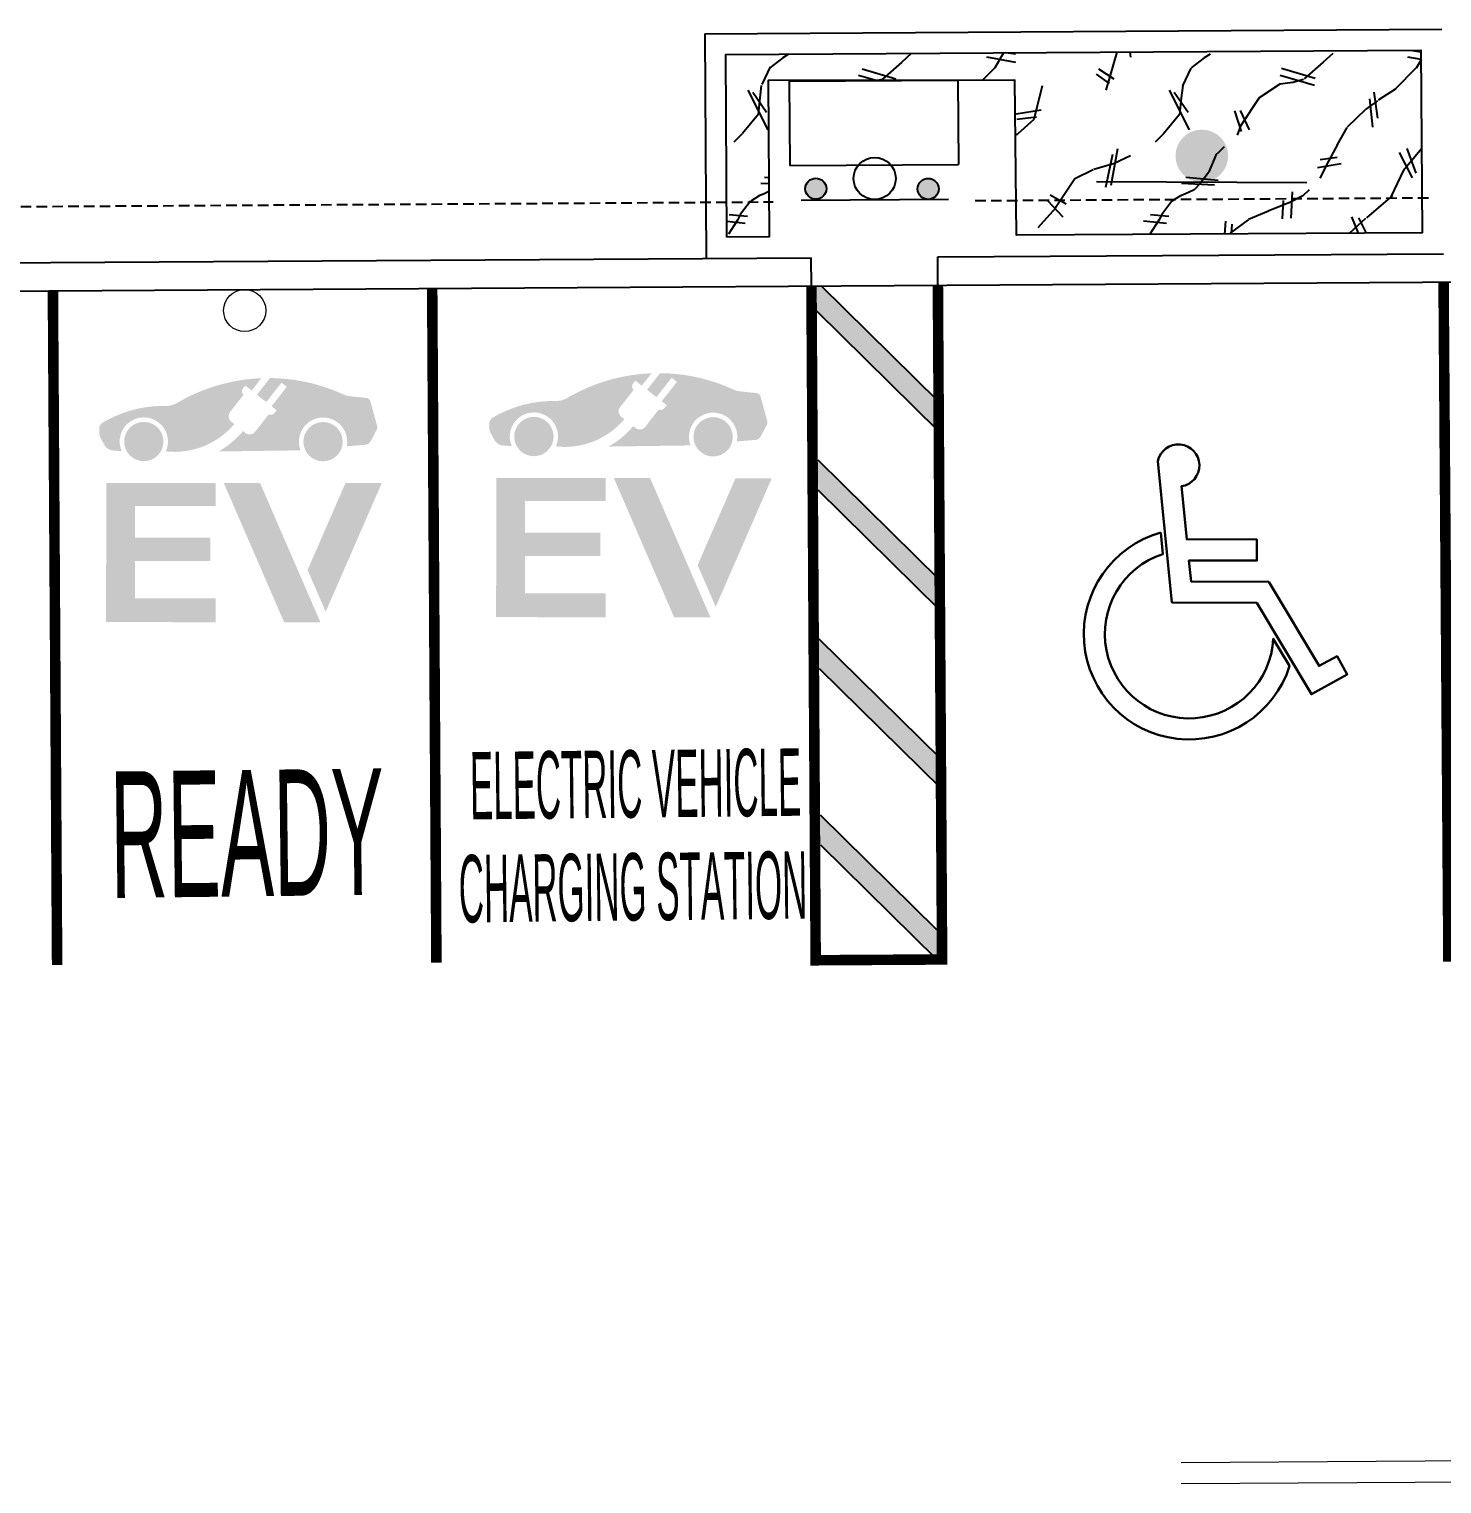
# Model space of a CAD drawing. Header units: feet. Extents: x 919634 to 928945, y 707022 to 708026.
# Drawn here: x 920899.59 to 920933.12, y 707294.15 to 707328.67 of the extents above; entities that cross this region are included whole.
import ezdxf
from ezdxf.enums import TextEntityAlignment as Align

# ---------------------------------------------------------------- set-up
doc = ezdxf.new("R2010")
doc.units = ezdxf.units.FT
doc.header["$LTSCALE"] = 20
doc.header["$MEASUREMENT"] = 0
doc.linetypes.add('Site Plan$0$HIDDEN2', pattern=[0.1875, 0.125, -0.0625])
for name, color, linetype in [('-u-site-xref', 7, 'Continuous'), ('L-002', 15, 'Continuous'), ('LP-PATT-GRND', 251, 'Continuous'), ('Site Plan$0$-u-site-parking_overhang', 252, 'Site Plan$0$HIDDEN2'), ('Site Plan$0$SP-BOLLARDS', 4, 'Continuous'), ('Site Plan$0$SP-EV LOGO', 252, 'Continuous'), ('Site Plan$0$SP-SIGNAGE', 4, 'Continuous'), ('Site Plan$0$SP-SIGNS', 4, 'Continuous')]:
    doc.layers.add(name, color=color, linetype=linetype)
doc.layers.add('Site Plan$0$-PKG COUNT-EVR', color=1, linetype='Continuous', lineweight=20, plot=False)
for name, color, linetype, lineweight in [('Site Plan$0$SP-CURB', 3, 'Continuous', 25), ('Site Plan$0$SP-PARKING-STRIPE', 252, 'Continuous', 25), ('Site Plan$0$SP-PAVEMENT MARKINGS', 252, 'Continuous', 30), ('Site Plan$0$SP-PAVEMENT MARKINGS-YELLOW', 252, 'Continuous', 18), ('Site Plan$0$SP-SIDEWALK', 2, 'Continuous', 25)]:
    doc.layers.add(name, color=color, linetype=linetype, lineweight=lineweight)
doc.layers.get('-u-site-xref').off()
doc.styles.add('Site Plan$0$SITE TEXT', font='sanss___.ttf', dxfattribs={"width": 0.7})

# ---------------------------------------------------------------- blocks, each defined once
blk = doc.blocks.new('Site Plan')
at = {"layer": 'Site Plan$0$SP-BOLLARDS'}
h = blk.add_hatch(color=256, dxfattribs=at)
h.dxf.hatch_style = 1
edge = h.paths.add_edge_path()
edge.add_arc((920918.2599666119, 707324.8822944297), 0.25, 0, 360)
h = blk.add_hatch(color=256, dxfattribs=at)
h.dxf.hatch_style = 1
edge = h.paths.add_edge_path()
edge.add_arc((920920.9241209606, 707324.8786856228), 0.25, 0, 360)
at = {"layer": 'Site Plan$0$SP-EV LOGO'}
h = blk.add_hatch(color=256, dxfattribs=at)
h.dxf.hatch_style = 1
h.paths.add_polyline_path([(920902.3130401212, 707319.3508514893, 1), (920902.31222958, 707318.4180325806, 1)])
h.paths.add_polyline_path([(920906.5661853258, 707319.3472276529, 1), (920906.5653747846, 707318.414408744, 1)])
h.paths.add_polyline_path([(920904.4592636386, 707319.2975158758), (920904.3841084219, 707319.3563468555, -0.4142135620728364), (920904.3567362328, 707319.5810125173), (920904.6792639705, 707319.993034247, -0.4045873185555243), (920904.663750115, 707320.1405973182), (920904.7197081719, 707320.212082443), (920904.8719952067, 707320.0928732139), (920905.1020801438, 707320.3868014031, 0.1237074497945237), (920903.1047509529, 707319.8014722319, -0.1379291960600281), (920902.8254219322, 707319.7280285727, 0.1398136229632551), (920901.3316123951, 707319.3293519017, 0.2613881101875012), (920901.2548499082, 707319.1928261957), (920901.254766765, 707319.097140411, 0.123462940761377), (920901.2862142161, 707318.9712623466), (920901.3712121673, 707318.8120978369, 0.2556969997343375), (920901.5854526646, 707318.671846443), (920901.787078348, 707318.6558915324, -1.53425935501419), (920902.8357199198, 707318.6502904176, 0.2500639203048418)])
h.paths.add_polyline_path([(920907.1283579883, 707318.7714973908), (920907.5672344888, 707318.8064339134, 0.25708227748197), (920907.6961289202, 707318.8913803577), (920907.8419782023, 707319.168259584, 0.1893620590950871), (920907.8505840923, 707319.2457993153), (920907.6900953009, 707319.8400935788, 0.3105950686106189), (920907.5980043131, 707319.9184101812), (920907.2102267663, 707319.9582754461, -0.08172302893428747), (920907.0430721445, 707320.0037359482, 0.1052814827031289), (920905.3067757904, 707320.3898595046), (920904.9974330696, 707319.9946813293), (920905.2196872912, 707319.8207022744), (920905.5800865623, 707320.2811040134), (920905.7055244255, 707320.1829121289), (920905.3451251539, 707319.7225103899), (920905.4646922457, 707319.628914104), (920905.4087341886, 707319.5574289794, -0.359313676151279), (920905.2761025, 707319.5282236115), (920904.9524145238, 707319.1147197041, -0.4142135620576891), (920904.727748862, 707319.0873475146), (920904.6694224195, 707319.1330050471, -0.08996056239473996), (920904.0871216424, 707318.6478333712), (920906.0305831926, 707318.6758565243, -1.3264646286031)])
h.paths.add_polyline_path([(920904.0193271419, 707317.3560665963), (920904.0198011755, 707317.9016122945), (920901.4211342499, 707317.9038703182), (920901.4182632156, 707314.5997141389), (920904.0169301406, 707314.5974561152), (920904.017422063, 707315.1635887894), (920902.1009031889, 707315.1652540831), (920902.1016723762, 707316.0504803021), (920903.8882552154, 707316.0489279117), (920903.8887381931, 707316.6047670973), (920902.1021553539, 707316.6063194879), (920902.102808268, 707317.3577318907)])
h.paths.add_polyline_path([(920905.0707815798, 707317.9006990808), (920904.209780972, 707317.901447218), (920905.6429480761, 707314.5960432418), (920906.5039486843, 707314.5952951048)])
h.paths.add_polyline_path([(920907.9585720347, 707317.898189833), (920907.0975714272, 707317.8989379703), (920906.1990968168, 707315.8365567053), (920906.6287364323, 707314.8456516751)])
h = blk.add_hatch(color=256, dxfattribs=at)
h.dxf.hatch_style = 1
h.paths.add_polyline_path([(920911.5698712117, 707319.4689840376, 1), (920911.5686076357, 707318.5361656324, 1)])
h.paths.add_polyline_path([(920915.8230141549, 707319.4632946107, 1), (920915.8217505789, 707318.5304762055, 1)])
h.paths.add_polyline_path([(920913.7160685727, 707319.4146060913), (920913.640941937, 707319.473473564, -0.4142135620728364), (920913.6136788627, 707319.6981524931), (920913.9364066656, 707320.1100175346, -0.4045873185555243), (920913.9209644777, 707320.257588123), (920913.9769572458, 707320.3290460625), (920914.1291863672, 707320.2097628874), (920914.359414027, 707320.5035792984, 0.1237074497945237), (920912.3618007996, 707319.9192202233, -0.1379291960600281), (920912.0824361425, 707319.8459122325, 0.1398136229632551), (920910.5884331597, 707319.4479610949, 0.2613881101875012), (920910.5116043765, 707319.3114726853), (920910.5114747625, 707319.2157869526, 0.123462940761377), (920910.5428610756, 707319.0898936299), (920910.6277817168, 707318.930687859, 0.2556969997343375), (920910.841954074, 707318.7903324328), (920911.0435719846, 707318.7742796026, -1.53425935501419), (920912.0922107128, 707318.7681692027, 0.2500639203048418)])
h.paths.add_polyline_path([(920916.3849071406, 707318.8872913907), (920916.823800557, 707318.9220147632, 0.25708227748197), (920916.9527362281, 707319.0068985983), (920917.0987199625, 707319.2837069589, 0.1893620590950871), (920917.1073635101, 707319.3612425012), (920916.9471633635, 707319.9556146382, 0.3105950686106189), (920916.8551104219, 707320.0339759563), (920916.4673522818, 707320.0740295455, -0.08172302893428747), (920916.3002197584, 707320.1195712228, 0.1052814827031289), (920914.5641111345, 707320.5065379869), (920914.2545765272, 707320.1115100941), (920914.4767462275, 707319.9374231193), (920914.8373690558, 707320.3976497717), (920914.9627592162, 707320.2993969783), (920914.6021363876, 707319.8391703259), (920914.721658009, 707319.7455159817), (920914.665665241, 707319.6740580424, -0.359313676151279), (920914.5330193838, 707319.6449170926), (920914.2091306228, 707319.2315704366, -0.4142135620576891), (920913.9844516937, 707319.2043073621), (920913.9261474324, 707319.2499932159, -0.08996056239473996), (920913.3436110945, 707318.7651043985), (920915.2870860251, 707318.7921836829, -1.3264646286031)])
h.paths.add_polyline_path([(920913.27518924, 707317.4733707014), (920913.2759282242, 707318.0189161048), (920910.677262702, 707318.0224362019), (920910.6727869646, 707314.7182818068), (920913.2714524869, 707314.7147617096), (920913.2722193578, 707315.2808940778), (920911.3557015188, 707315.2834901521), (920911.3569006268, 707316.168715893), (920913.1434825014, 707316.1662958271), (920913.144235429, 707316.7221347129), (920911.3576535544, 707316.7245547788), (920911.3586714012, 707317.4759667758)])
h.paths.add_polyline_path([(920914.3269080612, 707318.0174924699), (920913.4659079182, 707318.0186587622), (920914.8974695443, 707314.7125591415), (920915.7584696873, 707314.7113928489)])
h.paths.add_polyline_path([(920917.214696957, 707318.0135807323), (920916.3536968139, 707318.0147470249), (920915.4542206895, 707315.9528023584), (920915.8833790096, 707314.961688785)])
at = {"layer": 'Site Plan$0$SP-PARKING-STRIPE'}
h = blk.add_hatch(color=256, dxfattribs=at)
h.dxf.hatch_style = 1
h.paths.add_polyline_path([(920921.1771305181, 707319.1249803319), (920921.1727094059, 707319.8313822186), (920918.3862508448, 707322.5777970441), (920918.2807400197, 707322.5770334178), (920918.2850938891, 707321.9754559802)])
h = blk.add_hatch(color=256, dxfattribs=at)
h.dxf.hatch_style = 1
h.paths.add_polyline_path([(920921.2036571915, 707314.8865690103), (920921.1761364337, 707315.6157385817), (920918.3106813675, 707318.4400146666), (920918.3157988632, 707317.7329264036)])
h = blk.add_hatch(color=256, dxfattribs=at)
h.dxf.hatch_style = 1
h.paths.add_polyline_path([(920918.324400157, 707314.2140304032), (920918.3343784604, 707313.5024239181), (920921.2301838648, 707310.6481576894), (920921.2257627526, 707311.3545595764)])
h = blk.add_hatch(color=256, dxfattribs=at)
h.dxf.hatch_style = 1
h.paths.add_polyline_path([(920918.3577553503, 707310.0293912992), (920918.3597629076, 707309.3254130798), (920920.8151477758, 707306.9054968967), (920921.1305936667, 707306.5945842266), (920921.1265887582, 707307.3005758908)])
at = {"layer": 'Site Plan$0$SP-SIGNAGE'}
h = blk.add_hatch(color=256, dxfattribs=at)
edge = h.paths.add_edge_path()
edge.add_arc((920927.4186336057, 707325.6601807332), 0.6250000000000014, 359.6953120571033, 719.6953120571034)
at = {"layer": 'Site Plan$0$-PKG COUNT-EVR'}
blk.add_circle((920904.7068293833, 707321.9922682954), 0.5, dxfattribs=at)
at = {"layer": 'Site Plan$0$-u-site-parking_overhang', "ltscale": 0.1}
for p, q in [((920873.143835416, 707324.2946402075, 0.004794346129976333), (920917.2439971737, 707324.5706470622, 0.004794362509512057)), ((920922.0439035064, 707324.6006879283, 0.004794364292277337), (920932.861373752, 707324.668390536, 0.004794368310066236))]:
    blk.add_line(p, q, dxfattribs=at)
at = {"layer": 'Site Plan$0$SP-BOLLARDS'}
for centre in [(920918.2599666119, 707324.8822944297, 0.004794932440281769), (920920.9241209606, 707324.8786856228, 0.004794932440281769)]:
    blk.add_circle(centre, 0.25, dxfattribs=at)
at = {"layer": 'Site Plan$0$SP-CURB'}
for p, q in [((920921.1514709797, 707323.2650764703), (920933.1509841575, 707323.340177054)), ((920872.4821723605, 707322.960473051), (920918.1515297338, 707323.24630093)), ((920918.1554711317, 707322.5763124758), (920918.1515297339, 707323.2463009302)), ((920921.1554123776, 707322.5950880159), (920921.1514709797, 707323.2650764704)), ((920873.1563524426, 707322.2946793768), (920938.1528715321, 707322.7014689237))]:
    blk.add_line(p, q, dxfattribs=at)
at = {"layer": 'Site Plan$0$SP-PARKING-STRIPE'}
for p, q in [((920921.1727094059, 707319.8313822186), (920918.3862508447, 707322.5777970442)), ((920921.1771305181, 707319.1249803319), (920918.2850938892, 707321.97545598)), ((920921.1992360792, 707315.5929708976), (920918.3106813674, 707318.4400146668)), ((920921.2036571915, 707314.8865690103), (920918.3157988631, 707317.7329264038)), ((920921.2257627526, 707311.3545595764), (920918.3413863414, 707314.1974850905)), ((920921.2301838648, 707310.6481576894), (920918.3465038372, 707313.4903968275)), ((920921.1265887582, 707307.3005758908), (920918.3720913156, 707310.0154889057)), ((920921.1305936667, 707306.5945842266), (920918.3772088113, 707309.308400643))]:
    blk.add_line(p, q, dxfattribs=at)
at = {"layer": 'Site Plan$0$SP-PARKING-STRIPE', "const_width": 0.25}
for points, elevation in [([(920909.2557836074, 707306.5202992107), (920909.1556473939, 707322.5199858557)], 0.004794349472660997), ([(920909.2557836074, 707306.5202992107), (920909.1556473939, 707322.5199858557)], 0.004794349472660997), ([(920918.1554711317, 707322.5763124757), (920918.2556073451, 707306.5766258307), (920921.255548591, 707306.5954013708), (920921.1554123776, 707322.5950880158)], 0.004794349472660997), ([(920918.2556073451, 707306.5766258307), (920918.1554711317, 707322.5763124757)], 0.004794349472660997), ([(920900.2559598696, 707306.4639725906), (920900.1558236561, 707322.4636592356)], 0.004794349472660997), ([(920900.2559598696, 707306.4639725912), (920900.1558236561, 707322.4636592362)], 0.004794352815345663)]:
    blk.add_lwpolyline(points, dxfattribs=dict(at, elevation=elevation))
at = {"layer": 'Site Plan$0$SP-PAVEMENT MARKINGS', "const_width": 0.25, "elevation": 0.004794349472660997}
blk.add_lwpolyline([(920938.1550794379, 707322.7014827426), (920938.2692095175, 707306.7018836801), (920933.2693055286, 707306.6705911014), (920933.1552066432, 707322.6658171064)], dxfattribs=at)
at = {"layer": 'Site Plan$0$SP-PAVEMENT MARKINGS'}
for points, elevation in [([(920929.0054400923, 707315.5581906225), (920927.1625552084, 707315.5651616148), (920927.112050098, 707316.06536049), (920928.725044346, 707316.0592518904), (920928.7269345708, 707316.5592520728), (920927.0615327669, 707316.5655441199), (920926.9347307072, 707317.8213109083, 1.912100000001568), (920926.371796673, 707318.4193701352), (920926.7103344457, 707315.0668720638), (920928.7212623791, 707315.0592652479), (920930.0196337914, 707312.8888485233), (920930.8710394427, 707313.3575275487), (920930.629915223, 707313.7955514104), (920930.2010886422, 707313.5594848695)], 5.829676097195672e-07), ([(920926.4426471258, 707316.7223975923, 1.676829000000294), (920929.501253951, 707313.5606042224), (920929.1149260089, 707314.2063982042, -1.894597000000105), (920926.4938389856, 707316.2154654666)], 5.829676097195674e-07)]:
    blk.add_lwpolyline(points, format="xyb", close=True, dxfattribs=dict(at, elevation=elevation))
at = {"layer": 'Site Plan$0$SP-PAVEMENT MARKINGS-YELLOW'}
for p, q in [((920953.9264174936, 707294.8209736701, -0.00179165134859084), (920926.9269588483, 707294.6519726595, -0.009764690962062225)), ((920953.9295471434, 707294.320983465, -0.00179165134859084), (920926.9305613623, 707294.1519854142, -0.009764551323491745))]:
    blk.add_line(p, q, dxfattribs=at)
at = {"layer": 'Site Plan$0$SP-SIDEWALK'}
for p, q in [((920915.6225445597, 707328.5605773212), (920933.1154183757, 707328.670058849)), ((920915.6225445597, 707328.5605773212), (920915.6538992625, 707323.2306691703)), ((920917.6291903434, 707327.4367597544, 0.004794932440281769), (920921.6291211308, 707327.460290487, 0.004794932440281769)), ((920921.6291211308, 707327.460290487, 0.004794932440281769), (920921.6408864971, 707325.4603250932, 0.004794932440281769)), ((920917.6291903434, 707327.4367597544, 0.004794932440281769), (920917.6409557096, 707325.4367943608, 0.004794932440281769)), ((920917.6409557096, 707325.4367943608, 0.004794932440281769), (920921.6408864971, 707325.4603250932, 0.004794932440281769))]:
    blk.add_line(p, q, dxfattribs=at)
at = {"layer": 'Site Plan$0$SP-SIGNAGE'}
blk.add_line((920929.9128996757, 707325.0219077432), (920924.9177203061, 707325.0484713976), dxfattribs=at)
at = {"layer": 'Site Plan$0$SP-SIGNS'}
blk.add_line((920917.908718337, 707324.6149147364, 0.004794932440281769), (920921.4086577761, 707324.6355041271, 0.004794932440281769), dxfattribs=at)
blk.add_circle((920919.6557467148, 707325.1252007802, 0.004794932440281769), 0.5, dxfattribs=at)
at = {"layer": 'Site Plan$0$SP-EV LOGO', "style": 'Site Plan$0$SITE TEXT', "width": 0.37}
for s, p in [('ELECTRIC VEHICLE', (920910.0614801231, 707309.9166671335, 0.004795502072358762)), ('CHARGING STATION', (920909.7951190226, 707307.4715293822, 0.004795502072358762))]:
    blk.add_text(s, height=1.6, rotation=0.6501486965339667, dxfattribs=at).set_placement(p)
at = {"layer": 'Site Plan$0$SP-EV LOGO', "style": 'Site Plan$0$SITE TEXT', "width": 0.45}
blk.add_text('READY', height=3, rotation=0.6779750889382701, dxfattribs=at).set_placement((920904.7811073824, 707308.0920591798, -1.333571640122671e-08), align=Align.CENTER)

msp = doc.modelspace()

# ---------------------------------------------------------------- block references
at = {"layer": '-u-site-xref'}
msp.add_blockref('Site Plan', (0, 0), dxfattribs=at)

# ---------------------------------------------------------------- next in the draw order: hatches: boundary and pattern name
at = {"layer": 'LP-PATT-GRND'}
h = msp.add_hatch(dxfattribs=at)
h.set_pattern_fill('LAFX-C230-CHIPSCRATCH', color=256, scale=10, angle=90, pattern_type=2)
h.set_pattern_definition([(96.17017509502999, (920911.3990608508, 707326.3141886344), (30.00000000001826, -280.0000000001584), [0.6762600000000001, -371.479618502]), (96.63251461514, (920905.6566608509, 707327.9858886345), (30.00000000005758, -260.0000000004334), [0.78664, -432.110577544]), (98.36588612402998, (920911.5262608508, 707326.4776886344), (9.99999999999824, -70.00000000001234), [0.62448, -343.032329809]), (100.8855270547, (920907.9646608508, 707330.8751886344), (40.00000000016262, -210.0000000000291), [0.48112, -264.282930084]), (102.094757077, (920905.7836608508, 707328.0585886344), (9.999999999994358, -50.00000000002232), [0.78053, -142.397682057]), (102.2004687274, (920910.6540608509, 707330.4026886345), (29.99999999996123, -139.9999999995915), [0.68788, -377.861982976]), (102.8750015596, (920910.7812608508, 707330.4572886344), (49.99999999997007, -220.0000000000911), [0.6523999999999999, -358.3740567199999]), (108.4349488229, (920908.2917608508, 707326.1687886345), (-3.841428877090303e-12, -10.00000000000512), [0.5171699999999999, -31.105606831]), (109.9831065219, (920908.2008608509, 707330.8933886344), (9.999999999992896, -29.99999999998114), [0.42538, -116.621615351]), (110.5560452196, (920912.4348608508, 707335.1817886344), (10.00000000002559, -30.00000000003855), [0.62103, -84.81900822010002]), (111.2505055071, (920911.5444608508, 707332.0562886344), (49.99999999988304, -129.9999999999208), [0.7019, -192.430179495]), (111.8014094864, (920911.1264608508, 707333.6008886344), (10.00000000002615, -29.9999999999925), [0.58714, -53.2645091486]), (115.6410058243, (920908.4916608508, 707326.1869886344), (109.9999999999661, -229.9999999999854), [0.50391, -276.8045815309999]), (115.6410058243, (920911.3082608508, 707333.6372886344), (109.9999999999661, -229.9999999999854), [0.50391, -276.8045815309999]), (116.5650511771, (920907.0560608509, 707326.2050886344), (-10.00000000000478, 9.999999999997097), [1.0565, -21.3042297141]), (117.2553283749, (920912.3439608508, 707335.0727886345), (9.9999999999965, -20.00000000002952), [0.67455, -370.539672181]), (117.4075754378, (920912.0532608508, 707330.5117886345), (9.99999999998016, -19.99999999997796), [0.5526599999999998, -303.585462117]), (119.3577535428, (920911.6534608508, 707332.2198886344), (50.00000000009329, -90.00000000013418), [0.66717, -182.908428953]), (122.0053832081, (920911.9442608508, 707330.4208886344), (29.99999999998492, -49.99999999995106), [0.5142899999999999, -93.825522741]), (124.6951535312, (920907.0197608508, 707326.6230886345), (19.99999999997083, -29.99999999999599), [0.5746299999999999, -157.53924993]), (125.7538872544, (920915.4694608508, 707331.5657886345), (49.99999999997907, -70.00000000006605), [0.5598, -307.498647829]), (126.0273733851, (920915.3422908508, 707331.3476886344), (50.00000000000984, -70.00000000002306), [0.74148, -135.27322799]), (133.6028189727, (920904.0756608509, 707324.1153886344), (190.0000000003203, -200.0000000003617), [0.52697, -289.473026689]), (144.7824070318, (920905.1476608508, 707327.3135886344), (-99.99999999967943, 69.99999999979174), [0.37812, -207.708396182]), (146.9761324442, (920905.2566608508, 707327.4225886344), (-170.0000000003255, 110.0000000002261), [0.43346, -238.103751104]), (150.2551187031, (920904.1306608508, 707324.4424786344), (-20.00000000004322, 10.00000000000814), [0.43951, -80.1830676909]), (163.4429286244, (920914.1611608508, 707330.2936886344), (-270.0000000000688, 79.99999999983302), [0.70143, -385.303752249]), (163.539985188, (920910.0543608508, 707327.4225886344), (-170.0000000001469, 49.99999999991471), [0.83371, -457.969076688]), (163.7397952917, (920909.6182608508, 707332.2561886344), (-70.00000000000418, 19.99999999998539), [0.45429, -249.545712663]), (163.8865817669, (920910.0180608508, 707327.2590886344), (-70.00000000000053, 20.00000000001471), [0.8511599999999999, -467.5503815979999]), (164.5778386813, (920909.6909608508, 707332.4378886344), (-109.9999999995936, 29.99999999980836), [0.5466599999999999, -300.2855221319999]), (169.5625246489, (920912.9436608508, 707327.8041886344), (-109.9999999996751, 19.9999999999044), [0.7021299999999998, -385.691446883]), (171.8698976458, (920913.0163608508, 707333.2192886344), (-9.999999999997915, 1.051303658781902e-11), [0.8994400000000001, -69.8112350807]), (172.146686698, (920912.9072608508, 707328.0040886344), (-220.0000000003102, 30.00000000012762), [0.53196, -292.213660848]), (174.2894068625, (920906.5109608507, 707323.9881886344), (-10.00000000000011, 6.389503580320761e-14), [0.5478599999999999, -99.95089246349998]), (174.559667969, (920907.7284608508, 707325.0057886344), (-110.0000000003845, 10.00000000002594), [0.76666, -210.183574948]), (175.2363583093, (920906.5654608508, 707324.1517286344), (-10.00000000000117, -4.070020396388562e-12), [0.43763, -119.978318273]), (175.3331416286, (920912.8346608508, 707333.1465886345), (-370.0000000000084, 29.99999999974646), [0.8933699999999999, -490.7365771029999]), (175.3645365731, (920907.7102608508, 707329.8938886344), (-250.0000000000108, 19.99999999998941), [0.67455, -370.539672181]), (176.054813771, (920914.2156608508, 707330.1119886345), (-150.0000000004044, 9.999999999928988), [1.0565, -289.632387014]), (176.1859251657, (920913.6886608507, 707331.8564886344), (-10.00000000000392, 1.683710428731311e-12), [0.5463499999999999, -149.78660889]), (177.3369992339, (920907.6739608508, 707324.8967886344), (-220.0000000002948, 10.00000000014053), [0.78222, -429.6826460520001]), (178.3634229584, (920913.6886608507, 707331.7292886344), (-10.00000000000306, -3.06120930616901e-12), [0.63626, -349.506566189]), (181.3639275316, (920915.3604608508, 707333.3101886344), (9.999999999998643, -6.544642959647517e-13), [0.76342, -419.35561173]), (183.4682292589, (920915.1242308508, 707333.1829886344), (169.9999999996823, 9.999999999929102), [0.60076, -330.004745519]), (186.5819446552, (920913.4342608508, 707336.5087886344), (90.0000000000428, 10.00000000003935), [0.47559, -261.249453069]), (186.7098368078, (920909.7817608508, 707329.8575886344), (89.99999999995987, 10.00000000006379), [0.3110499999999999, -170.861381821]), (186.7098368078, (920909.5092608508, 707327.3317886344), (89.99999999995987, 10.00000000006379), [0.3110499999999999, -170.861381821]), (187.3523793599, (920908.7460608508, 707328.9671886344), (79.99999999997496, 10.00000000000708), [0.56799, -312.002005805]), (187.7651660184, (920910.5450608508, 707325.5508886344), (149.9999999997006, 19.99999999989166), [0.40347, -221.632560479]), (188.6156481842, (920913.5432608508, 707336.6717886344), (200.0000000001857, 30.00000000015621), [0.6065, -333.159881996]), (189.0902769208, (920908.6188608508, 707328.8217886344), (189.9999999996422, 29.99999999986652), [0.46007, -252.719712555]), (189.1623470457, (920910.6903608508, 707325.4055886344), (249.9999999998704, 39.99999999988212), [0.5706, -313.435772893]), (189.6887865604, (920911.4535608508, 707329.2942886344), (59.99999999995016, 10.00000000002743), [0.75581, -415.176875051]), (189.7275785514, (920915.8510608508, 707333.5647886344), (59.99999999999588, 9.999999999997636), [0.6452999999999999, -354.460338149]), (190.539183729, (920911.3990608508, 707329.1306886345), (269.9999999999534, 50.00000000180336), [0.7947799999999999, -436.583772418]), (192.994616792, (920907.6375608508, 707330.2391886344), (89.99999999997969, 20.00000000013304), [0.48488, -132.931764718]), (195.945395901, (920909.7636608508, 707327.4043886344), (39.99999999998094, 10.00000000004902), [0.2645799999999999, -72.53651795419998]), (196.504361382, (920905.2566608508, 707325.4055886344), (169.9999999997914, 50.00000000072868), [0.51171, -281.090842904]), (196.699244234, (920910.4904608508, 707333.3646886344), (69.99999999999083, 20.0000000000048), [0.3794299999999999, -104.023633166]), (198.434948823, (920910.1270608508, 707333.2556886345), (10.00000000000512, 1.361183218152947e-11), [0.11493, -31.507849986]), (198.434948823, (920908.7823608508, 707331.3476886344), (10.00000000000512, 1.361183218152947e-11), [0.22985, -31.3929233703]), (198.434948823, (920906.9470608508, 707324.6787086345), (10.00000000000512, 1.361183218152947e-11), [0.11493, -31.507849986]), (200.55604522, (920908.5643608508, 707331.2749886344), (29.99999999996874, 10.00000000023503), [0.46577, -84.97426552839998]), (200.85445804, (920910.1634608508, 707330.0029886344), (79.99999999980065, 30.00000000059687), [0.40835, -224.313697015]), (202.109448344, (920912.7437608507, 707333.3828886345), (49.99999999988172, 20.00000000020357), [0.6276399999999999, -344.77068045]), (202.166345822, (920909.4186608508, 707324.4787886344), (49.99999999998452, 19.99999999991003), [0.5297999999999999, -291.017809221]), (202.932100438, (920908.9277608508, 707324.2789286344), (189.9999999994623, 80.00000000137501), [0.513, -281.798881414]), (204.44395478, (920912.9799608508, 707336.1087886344), (90.00000000030764, 39.99999999935265), [0.21957, -120.610892745]), (205.016893478, (920906.5654608508, 707329.1851886344), (129.9999999998764, 59.99999999966665), [0.3007899999999999, -165.228661834]), (205.463345062, (920905.6386608508, 707325.5872886344), (189.9999999999267, 90.00000000048611), [0.42266, -232.171408835]), (206.565051177, (920907.1651608509, 707324.7876886345), (-10.00000000001455, -9.999999999987327), [0.2438, -22.1168836071]), (206.565051177, (920913.1253608508, 707331.6565886344), (-10.00000000001455, -9.999999999987327), [0.48759, -21.8730874392]), (206.565051177, (920909.7454608508, 707324.6423586344), (-10.00000000001455, -9.999999999987327), [0.36569, -21.9949855231]), (206.565051177, (920904.7666608508, 707325.2601886344), (-10.00000000001455, -9.999999999987327), [0.48759, -21.8730874392]), (207.216111557, (920909.4728608509, 707329.8212886344), (20.00000000007996, 9.999999999905919), [0.7151799999999999, -392.858191485]), (208.610459666, (920913.1435608508, 707333.6008886344), (19.99999999999989, 10.00000000001496), [0.45538, -124.84426454]), (209.054604099, (920908.1281608508, 707331.1113886344), (19.99999999999841, 9.999999999965011), [0.37417, -102.582127458]), (210.379126011, (920913.6523608508, 707331.9654886344), (120.000000000805, 69.99999999943704), [0.61084, -335.543882938]), (210.379126011, (920906.2928608508, 707329.0579886344), (120.0000000008055, 69.99999999943617), [0.61084, -335.543882938]), (212.005383208, (920915.1605708508, 707331.4566886345), (50.00000000000342, 29.99999999989764), [0.5142899999999999, -93.825522741]), (212.005383208, (920907.5467608508, 707328.0040886344), (50.00000000000342, 29.99999999989764), [0.17143, -94.16838179400001]), (212.471192291, (920906.8376608508, 707324.6423886344), (79.99999999984516, 50.0000000001976), [0.2369, -130.147120816]), (213.11134196, (920911.9260608508, 707327.1681886344), (200.0000000009927, 129.9999999987979), [0.49897, -274.091632218]), (213.690067526, (920909.2003608508, 707327.2953886344), (19.99999999999098, 9.999999999998765), [0.58966, -35.4658484915]), (213.94358702, (920916.1054898509, 707332.0926886344), (30.00539993196277, 19.99189773183405), [1.139, -589.623198757]), (214.992020199, (920913.8340608508, 707332.0926886344), (29.99999999981498, 20.00000000020945), [0.22181, -121.843744812]), (215.537677792, (920914.7244608508, 707331.1840886344), (30.00000000000514, 20.00000000002126), [0.62527, -85.39798428080002]), (215.837652954, (920912.6892608508, 707331.4384886344), (70.00000000023506, 49.99999999965438), [0.40347, -221.632560479]), (216.253837737, (920911.5080608508, 707326.8955886344), (110.0000000003555, 79.99999999895189), [0.33801, -185.67274306]), (216.46923439, (920908.4552608508, 707324.0790486344), (189.9999999998579, 139.9999999996287), [0.5197200000000001, -285.487275501]), (217.405356631, (920907.4013608508, 707327.9131886344), (40.00000000020457, 29.99999999970763), [0.38889, -213.620458648]), (217.998732443, (920912.1622608508, 707333.1465886345), (89.99999999917995, 70.00000000061009), [0.73791, -405.34090424]), (219.957548931, (920915.2150908508, 707333.4554886344), (59.99999999982756, 50.00000000015977), [0.87714, -481.82359612]), (220.462227492, (920911.8351608508, 707334.6187886344), (270.0000000003859, 229.9999999995692), [0.81204, -446.0660152560001]), (221.34777722, (920910.2179608508, 707327.8041886344), (79.99999999942885, 70.00000000025464), [0.60514, -332.411375362]), (222.137594774, (920913.3615608508, 707336.4537886344), (100.0000000001221, 90.00000000046462), [0.51461, -282.681435662]), (222.709389957, (920910.4541608508, 707328.0222886344), (120.0000000007417, 109.9999999992859), [0.3214900000000001, -176.596573592]), (222.797401838, (920911.2173608508, 707334.0917886344), (130.0000000003732, 119.9999999993618), [0.66865, -367.298738157]), (222.878903603, (920912.3621608508, 707331.2022886344), (130.0000000003482, 119.9999999988971), [0.6943300000000001, -190.355399955]), (223.152389734, (920909.0731608508, 707331.6201886344), (149.9999999997211, 139.9999999997142), [0.39853, -218.91859003]), (223.781124765, (920911.2355608508, 707326.6957886345), (229.9999999992195, 220.0000000002621), [0.6040499999999999, -331.8113543399999]), (225, (920907.8737608508, 707325.8053886344), (-1.722546424199225e-15, -10.0000000000064), [0.17989, -13.9622470161]), (225, (920906.4382608508, 707326.1142886344), (-1.722546424199225e-15, -10.0000000000064), [0.28268, -13.8594535261]), (225, (920907.7465608508, 707325.6780886344), (-1.722546424199225e-15, -10.0000000000064), [0.10279, -14.0393421337]), (225, (920912.4348608508, 707327.6769886344), (-1.722546424199225e-15, -10.0000000000064), [0.7195499999999999, -13.4225811934]), (225, (920909.8908608508, 707324.7876886345), (-1.722546424199225e-15, -10.0000000000064), [0.20559, -13.9365486436]), (225, (920907.3104608508, 707324.9330886344), (-1.722546424199225e-15, -10.0000000000064), [0.20559, -13.9365486436]), (226.218875235, (920914.2156608508, 707330.8206886344), (-220.0000000002622, -229.9999999992194), [0.6040499999999999, -331.8113543399999]), (226.468800714, (920905.7656608508, 707328.7490886344), (-180.0000000015659, -189.9999999990905), [0.50128, -275.361001513]), (227.290610043, (920910.5995608508, 707330.4753886344), (-109.9999999992867, -120.000000000741), [0.64297, -176.275087055]), (228.012787504, (920913.0890608508, 707328.6218886344), (-80.00000000026074, -89.99999999971345), [0.24447, -134.291768029]), (228.503531645, (920903.8576608509, 707324.3334486344), (-149.9999999994802, -170.0000000006999), [0.63079, -346.500310104]), (229.969740728, (920906.8198608508, 707326.5685886344), (-50.00000000008947, -59.99999999987295), [0.59329, -325.903261346]), (230.063616853, (920912.7800608508, 707336.0177886344), (-49.97783183184799, -60.01846653641535), [1.0191, -481.681672648]), (231.766174823, (920907.7829608509, 707323.2613286345), (-109.9999999987585, -140.0000000006685), [0.76342, -419.35561173]), (232.594643369, (920914.0702608508, 707332.4015886345), (-29.99999999970765, -40.00000000020457), [0.38889, -213.620458648]), (232.594643369, (920906.6381608509, 707324.5151586344), (-29.99999999970765, -40.00000000020457), [0.38889, -213.620458648]), (232.650650955, (920910.0180608508, 707333.2192886344), (-160.0000000010157, -209.9999999986016), [0.86863, -477.148108309]), (233.746162263, (920907.5103608508, 707325.2056886344), (-79.9999999989511, -110.000000000356), [0.33801, -185.67274306]), (234.162347046, (920912.9254608508, 707328.4401886344), (-49.99999999965441, -70.00000000023506), [0.4034699999999999, -221.632560479]), (235.007979801, (920909.4910608508, 707332.5287886345), (-20.00000000020946, -29.99999999981497), [0.22181, -121.843744812]), (235.619655276, (920908.4189608508, 707328.8035886345), (-20.00000000006167, -29.99999999991712), [0.4183399999999999, -229.798949469]), (236.003540852, (920907.6375608508, 707330.3663886344), (-19.98801278740449, -30.00798801671359), [0.9424699999999998, -481.6546721569999]), (236.309932474, (920906.3292608508, 707324.0608786345), (-9.99999999999877, -19.99999999999098), [0.39311, -35.66240324589999]), (236.309932474, (920908.7096608508, 707326.9682886344), (-9.99999999999877, -19.99999999999098), [0.7862199999999999, -35.2692937372]), (236.309932474, (920904.3306608509, 707325.0420886345), (-9.99999999999877, -19.99999999999098), [0.8517399999999999, -35.2037754857]), (237.171458209, (920911.8533608508, 707330.7297886345), (-89.99999999878462, -140.0000000003265), [0.67038, -368.24695702]), (238.815025341, (920908.8368608508, 707329.4941886344), (-30.00000000023586, -49.99999999987617), [0.8071499999999999, -443.37749645]), (239.7435628360001, (920912.6892608508, 707328.1130886344), (-40.00000000059814, -69.99999999971143), [0.50489, -138.419546984]), (240.524110997, (920910.7994608508, 707326.2777886344), (-89.99999999915023, -160.0000000000963), [0.48009, -263.716811055]), (241.557071376, (920913.7976608508, 707330.3845886344), (-69.9999999993508, -130.0000000007661), [0.49599, -272.450896032]), (242.354024636, (920910.5631608508, 707325.8598886344), (-10.00000000008684, -19.99999999994688), [0.4307799999999999, -236.634608601]), (242.447188423, (920910.3632608508, 707325.4782886344), (-10.00000000011721, -19.99999999998691), [0.47141, -258.951026112]), (243.434948823, (920907.1105608508, 707329.5849886345), (9.999999999987331, 10.00000000001455), [0.081265, -22.2794143857]), (243.434948823, (920906.4019608508, 707324.2062486344), (9.999999999987331, 10.00000000001455), [0.16253, -22.1981489964]), (243.434948823, (920908.0373608508, 707323.7701316344), (9.999999999987331, 10.00000000001455), [0.56886, -21.7918220499]), (244.440034828, (920907.0924608508, 707327.6769886344), (-100.0000000006943, -209.9999999997954), [0.4632799999999999, -254.487691681]), (244.653824058, (920910.7630608508, 707330.8206886344), (-80.00000000014793, -169.9999999999026), [0.3820299999999999, -209.855926644]), (244.798876355, (920912.1259608509, 707335.2367886344), (-69.99999999865322, -150.0000000003629), [0.6828200000000001, -187.200119549]), (245.224859431, (920910.0361608508, 707330.1482886344), (-50.00000000026489, -109.9999999997291), [0.78053, -142.397682057]), (246.279604428, (920911.5807608508, 707332.6922886344), (-70.04956293273241, -159.9783070697679), [1.31, -446.46227656]), (246.370622269, (920911.4899608508, 707330.1664886344), (-30.00000000040134, -69.99999999977962), [0.6346999999999999, -174.007788985]), (247.619864948, (920909.2003608508, 707331.9290886344), (-20.00000000002743, -49.99999999996565), [0.3340799999999999, -183.513684266]), (247.750976343, (920907.6739608508, 707325.6054886344), (-19.99999999981668, -50.00000000007987), [0.43193, -237.265355011]), (247.96377306, (920909.9271608508, 707330.1846886345), (-19.99999999986497, -50.00000000003076), [0.82335, -452.2770792170001]), (248.6293777309999, (920909.3638608508, 707332.3470886344), (-69.99999999904112, -180.0000000007254), [0.4488, -246.532977923]), (248.962488975, (920908.2735608508, 707326.3141886344), (-29.99999999940691, -80.00000000021086), [0.2531, -139.030783155]), (249.14554196, (920910.9084608508, 707331.2022886344), (-30.0000000005969, -79.99999999980065), [0.40835, -224.313697015]), (253.810793743, (920907.8011608508, 707330.9296886345), (-19.99999999995832, -69.9999999999778), [0.58658, -322.213671572]), (254.156917882, (920905.4206608508, 707328.3856886345), (-150.2209583871708, -529.9374148536106), [1.3978, -622.220684787]), (255.963756532, (920913.5614608508, 707337.2537886344), (-1.525285623569997e-11, -9.999999999995973), [0.82415, -40.40690339969999]), (258.178511659, (920905.2206608508, 707325.6054886344), (-50.00000000168139, -239.9999999998304), [0.79831, -438.5193469439999]), (258.40782459, (920911.2355608508, 707329.5849886345), (-9.999999999748123, -50.0000000000628), [0.72344, -397.3971401869999]), (258.929797422, (920913.5614608508, 707329.9484886344), (-80.00000000034487, -409.9999999994631), [0.8517399999999999, -467.869928541]), (259.380344724, (920905.3476608508, 707325.7507886344), (-19.99999999974283, -110.0000000002713), [0.8874299999999999, -161.900774515]), (262.874983651, (920906.8925608508, 707327.2590886344), (-1.962657984121078e-11, -10.00000000000304), [0.29301, -80.32957095489999]), (264.805571092, (920906.8561608508, 707326.9682886344), (-4.673545054499554e-11, -10.00000000000293), [0.4014200000000001, -110.052188761]), (265.31410016, (920907.9101608508, 707324.0608786345), (-30.12296277972201, -369.9900094777729), [1.1122, -490.517763596]), (266.1859251659999, (920908.0555608508, 707323.9700186345), (5.066927263110218e-11, -10.00000000000392), [0.81953, -149.513431443]), (266.633539337, (920909.4910608508, 707324.7332186344), (7.530650932631518e-11, -10.00000000000006), [0.6189, -169.674964893]), (267.61405597, (920909.2729608509, 707324.5333386344), (6.819518390889586e-11, -9.999999999996493), [0.43649, -239.771748737])])
h.paths.add_polyline_path([(920916.1507602135, 707323.7337886344), (920916.1236608508, 707328.063703833), (920932.6187645025, 707328.1669406805), (920932.6476575296, 707323.8370367085), (920923.01900855, 707323.7767745005), (920922.9817251137, 707327.4551055607), (920917.1288898812, 707327.4542297866), (920917.1523168674, 707323.7400570129)])

# ---------------------------------------------------------------- next in the draw order: linework, layer by layer
at = {"layer": 'L-002'}
msp.add_lwpolyline([(920916.1507602135, 707323.7337886344), (920916.1236608508, 707328.063703833), (920932.6187645025, 707328.1669406805), (920932.6476575296, 707323.8370367085), (920923.01900855, 707323.7767745005), (920922.9817251137, 707327.4551055607), (920917.1288898812, 707327.4542297866), (920917.1523168674, 707323.7400570129)], close=True, dxfattribs=at)

doc.saveas('drawing.dxf')
